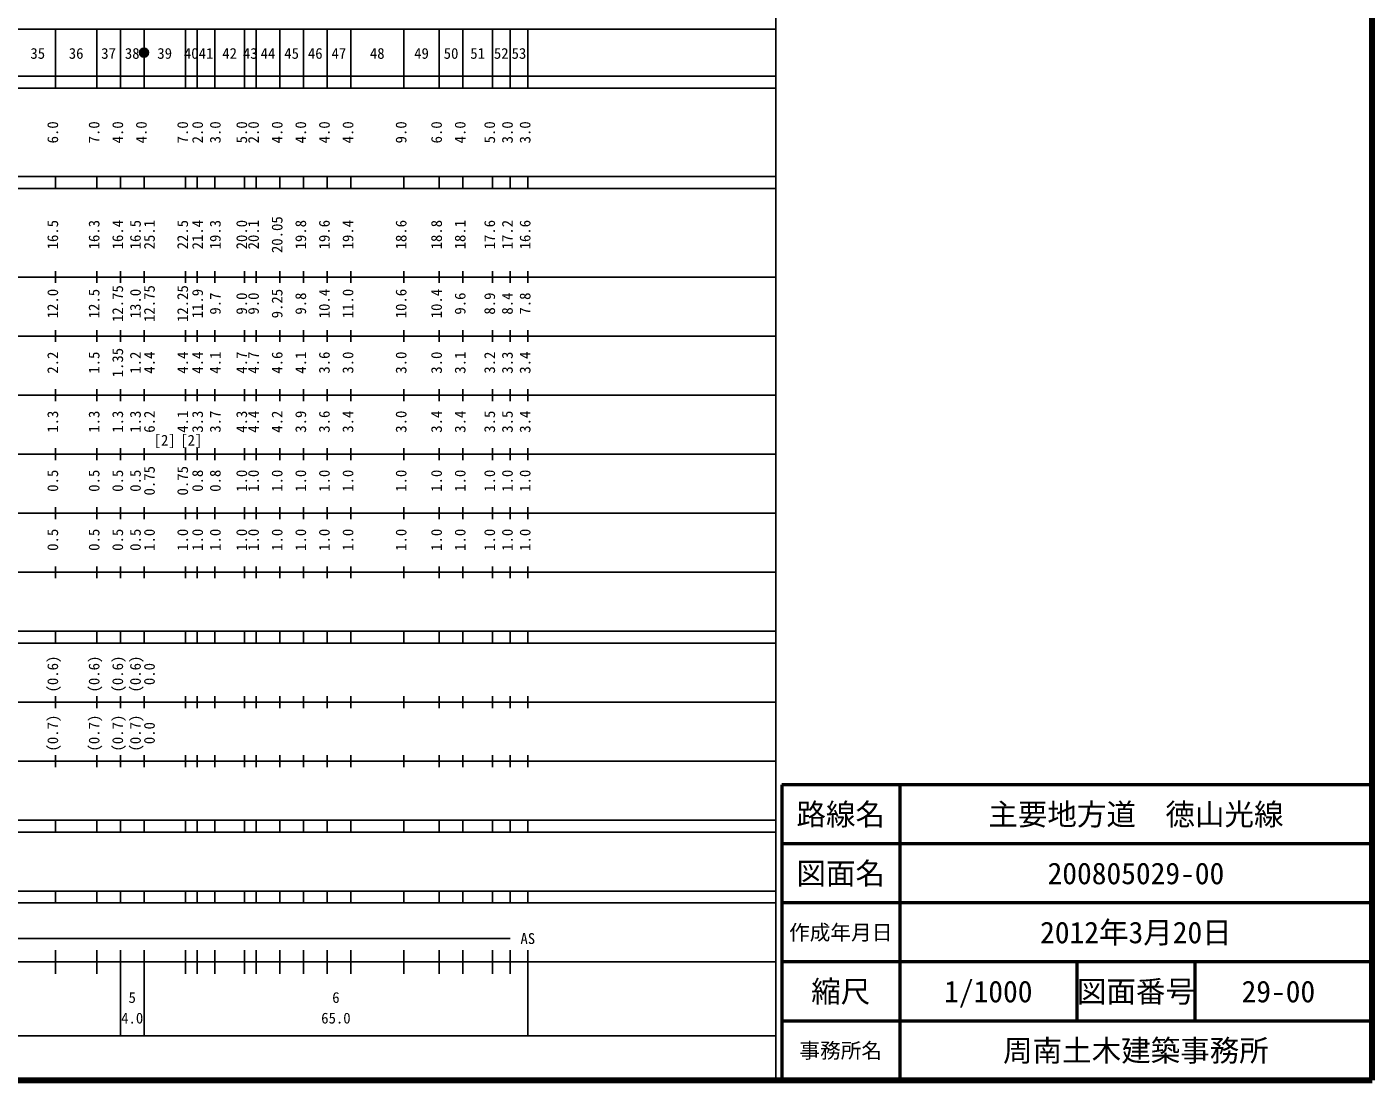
# Model space of a CAD drawing. Units: millimetres on the paper, enlarged 1000 times. Extents: x 40000 to 680000, y 20000 to 380000.
# Drawn here: x 452162 to 680000, y 20000 to 198357 of the extents above; entities that cross this region are included whole.
import ezdxf
from ezdxf.enums import TextEntityAlignment as Align

# ---------------------------------------------------------------- set-up
doc = ezdxf.new("R2010")
doc.units = ezdxf.units.MM
doc.header["$LTSCALE"] = 1000
for name, color, linetype, lineweight in [('M-TTL', 2, 'Continuous', 140), ('M-TTL-BAND', 7, 'Continuous', 25), ('M-TTL-FRAM', 2, 'Continuous', 50), ('M-TTL-LINE', 7, 'Continuous', 50)]:
    doc.layers.add(name, color=color, linetype=linetype, lineweight=lineweight)
doc.layers.add('M-TTL-TXT', color=7, linetype='Continuous')
doc.styles.add('ＭＳ ゴシック', font='')
doc.styles.get('ＭＳ ゴシック').set_extended_font_data('MS Gothic')

msp = doc.modelspace()

# ---------------------------------------------------------------- hatches: boundary and pattern name
at = {"layer": 'M-TTL-BAND'}
msp.add_hatch(color=256, dxfattribs=at).paths.add_polyline_path([(472750, 194000, 1), (471250, 194000, 1)])

# ---------------------------------------------------------------- linework, layer by layer
at = {"layer": 'M-TTL'}
for p, q in [((680000, 20000), (680000, 380000)), ((680000, 20000), (680000, 380000)), ((40000, 20000), (680000, 20000)), ((40000, 20000), (680000, 20000))]:
    msp.add_line(p, q, dxfattribs=at)
at = {"layer": 'M-TTL-BAND'}
for p, q in [((579000, 20000), (579000, 370000)), ((579000, 20000), (579000, 370000)), ((68000, 198000), (579000, 198000)), ((457000, 188000), (457000, 198000)), ((464000, 188000), (464000, 198000)), ((468000, 188000), (468000, 198000)), ((472000, 188000), (472000, 198000)), ((479000, 188000), (479000, 198000)), ((481000, 188000), (481000, 198000)), ((484000, 188000), (484000, 198000)), ((489000, 188000), (489000, 198000)), ((491000, 188000), (491000, 198000)), ((495000, 188000), (495000, 198000)), ((499000, 188000), (499000, 198000)), ((503000, 188000), (503000, 198000)), ((507000, 188000), (507000, 198000)), ((516000, 188000), (516000, 198000)), ((522000, 188000), (522000, 198000)), ((526000, 188000), (526000, 198000)), ((531000, 188000), (531000, 198000)), ((534000, 188000), (534000, 198000)), ((537000, 188000), (537000, 198000)), ((40000, 190000), (579000, 190000)), ((40000, 190000), (579000, 190000)), ((40000, 188000), (579000, 188000)), ((40000, 188000), (579000, 188000)), ((40000, 173000), (579000, 173000)), ((40000, 173000), (579000, 173000)), ((40000, 171000), (579000, 171000)), ((40000, 171000), (579000, 171000)), ((457000, 171000), (457000, 173000)), ((464000, 171000), (464000, 173000)), ((468000, 171000), (468000, 173000)), ((472000, 171000), (472000, 173000)), ((479000, 171000), (479000, 173000)), ((481000, 171000), (481000, 173000)), ((484000, 171000), (484000, 173000)), ((489000, 171000), (489000, 173000)), ((491000, 171000), (491000, 173000)), ((495000, 171000), (495000, 173000)), ((499000, 171000), (499000, 173000)), ((503000, 171000), (503000, 173000)), ((507000, 171000), (507000, 173000)), ((516000, 171000), (516000, 173000)), ((522000, 171000), (522000, 173000)), ((526000, 171000), (526000, 173000)), ((531000, 171000), (531000, 173000)), ((534000, 171000), (534000, 173000)), ((537000, 171000), (537000, 173000)), ((40000, 156000), (579000, 156000)), ((40000, 156000), (579000, 156000)), ((457000, 155000), (457000, 157000)), ((464000, 155000), (464000, 157000)), ((468000, 155000), (468000, 157000)), ((472000, 155000), (472000, 157000)), ((479000, 155000), (479000, 157000)), ((481000, 155000), (481000, 157000)), ((484000, 155000), (484000, 157000)), ((489000, 155000), (489000, 157000)), ((491000, 155000), (491000, 157000)), ((495000, 155000), (495000, 157000)), ((499000, 155000), (499000, 157000)), ((503000, 155000), (503000, 157000)), ((507000, 155000), (507000, 157000)), ((516000, 155000), (516000, 157000)), ((522000, 155000), (522000, 157000)), ((526000, 155000), (526000, 157000)), ((531000, 155000), (531000, 157000)), ((534000, 155000), (534000, 157000)), ((537000, 155000), (537000, 157000)), ((46000, 146000), (579000, 146000)), ((46000, 146000), (579000, 146000)), ((457000, 145000), (457000, 147000)), ((464000, 145000), (464000, 147000)), ((468000, 145000), (468000, 147000)), ((472000, 145000), (472000, 147000)), ((479000, 145000), (479000, 147000)), ((481000, 145000), (481000, 147000)), ((484000, 145000), (484000, 147000)), ((489000, 145000), (489000, 147000)), ((491000, 145000), (491000, 147000)), ((495000, 145000), (495000, 147000)), ((499000, 145000), (499000, 147000)), ((503000, 145000), (503000, 147000)), ((507000, 145000), (507000, 147000)), ((516000, 145000), (516000, 147000)), ((522000, 145000), (522000, 147000)), ((526000, 145000), (526000, 147000)), ((531000, 145000), (531000, 147000)), ((534000, 145000), (534000, 147000)), ((537000, 145000), (537000, 147000)), ((457000, 135000), (457000, 137000)), ((464000, 135000), (464000, 137000)), ((468000, 135000), (468000, 137000)), ((472000, 135000), (472000, 137000)), ((479000, 135000), (479000, 137000)), ((481000, 135000), (481000, 137000)), ((484000, 135000), (484000, 137000)), ((489000, 135000), (489000, 137000)), ((491000, 135000), (491000, 137000)), ((495000, 135000), (495000, 137000)), ((499000, 135000), (499000, 137000)), ((503000, 135000), (503000, 137000)), ((507000, 135000), (507000, 137000)), ((516000, 135000), (516000, 137000)), ((522000, 135000), (522000, 137000)), ((526000, 135000), (526000, 137000)), ((531000, 135000), (531000, 137000)), ((534000, 135000), (534000, 137000)), ((537000, 135000), (537000, 137000)), ((52000, 136000), (579000, 136000)), ((52000, 136000), (579000, 136000)), ((46000, 126000), (579000, 126000)), ((46000, 126000), (579000, 126000)), ((457000, 125000), (457000, 127000)), ((464000, 125000), (464000, 127000)), ((468000, 125000), (468000, 127000)), ((472000, 125000), (472000, 127000)), ((479000, 125000), (479000, 127000)), ((481000, 125000), (481000, 127000)), ((484000, 125000), (484000, 127000)), ((489000, 125000), (489000, 127000)), ((491000, 125000), (491000, 127000)), ((495000, 125000), (495000, 127000)), ((499000, 125000), (499000, 127000)), ((503000, 125000), (503000, 127000)), ((507000, 125000), (507000, 127000)), ((516000, 125000), (516000, 127000)), ((522000, 125000), (522000, 127000)), ((526000, 125000), (526000, 127000)), ((531000, 125000), (531000, 127000)), ((534000, 125000), (534000, 127000)), ((537000, 125000), (537000, 127000)), ((457000, 115000), (457000, 117000)), ((464000, 115000), (464000, 117000)), ((468000, 115000), (468000, 117000)), ((472000, 115000), (472000, 117000)), ((479000, 115000), (479000, 117000)), ((481000, 115000), (481000, 117000)), ((484000, 115000), (484000, 117000)), ((489000, 115000), (489000, 117000)), ((491000, 115000), (491000, 117000)), ((495000, 115000), (495000, 117000)), ((499000, 115000), (499000, 117000)), ((503000, 115000), (503000, 117000)), ((507000, 115000), (507000, 117000)), ((516000, 115000), (516000, 117000)), ((522000, 115000), (522000, 117000)), ((526000, 115000), (526000, 117000)), ((531000, 115000), (531000, 117000)), ((534000, 115000), (534000, 117000)), ((537000, 115000), (537000, 117000)), ((52000, 116000), (579000, 116000)), ((52000, 116000), (579000, 116000)), ((46000, 106000), (579000, 106000)), ((46000, 106000), (579000, 106000)), ((457000, 105000), (457000, 107000)), ((464000, 105000), (464000, 107000)), ((468000, 105000), (468000, 107000)), ((472000, 105000), (472000, 107000)), ((479000, 105000), (479000, 107000)), ((481000, 105000), (481000, 107000)), ((484000, 105000), (484000, 107000)), ((489000, 105000), (489000, 107000)), ((491000, 105000), (491000, 107000)), ((495000, 105000), (495000, 107000)), ((499000, 105000), (499000, 107000)), ((503000, 105000), (503000, 107000)), ((507000, 105000), (507000, 107000)), ((516000, 105000), (516000, 107000)), ((522000, 105000), (522000, 107000)), ((526000, 105000), (526000, 107000)), ((531000, 105000), (531000, 107000)), ((534000, 105000), (534000, 107000)), ((537000, 105000), (537000, 107000)), ((40000, 96000), (579000, 96000)), ((40000, 96000), (579000, 96000)), ((457000, 94000), (457000, 96000)), ((464000, 94000), (464000, 96000)), ((468000, 94000), (468000, 96000)), ((472000, 94000), (472000, 96000)), ((479000, 94000), (479000, 96000)), ((481000, 94000), (481000, 96000)), ((484000, 94000), (484000, 96000)), ((489000, 94000), (489000, 96000)), ((491000, 94000), (491000, 96000)), ((495000, 94000), (495000, 96000)), ((499000, 94000), (499000, 96000)), ((503000, 94000), (503000, 96000)), ((507000, 94000), (507000, 96000)), ((516000, 94000), (516000, 96000)), ((522000, 94000), (522000, 96000)), ((526000, 94000), (526000, 96000)), ((531000, 94000), (531000, 96000)), ((534000, 94000), (534000, 96000)), ((537000, 94000), (537000, 96000)), ((40000, 94000), (579000, 94000)), ((40000, 94000), (579000, 94000)), ((457000, 83000), (457000, 85000)), ((464000, 83000), (464000, 85000)), ((468000, 83000), (468000, 85000)), ((472000, 83000), (472000, 85000)), ((479000, 83000), (479000, 85000)), ((481000, 83000), (481000, 85000)), ((484000, 83000), (484000, 85000)), ((489000, 83000), (489000, 85000)), ((491000, 83000), (491000, 85000)), ((495000, 83000), (495000, 85000)), ((499000, 83000), (499000, 85000)), ((503000, 83000), (503000, 85000)), ((507000, 83000), (507000, 85000)), ((516000, 83000), (516000, 85000)), ((522000, 83000), (522000, 85000)), ((526000, 83000), (526000, 85000)), ((531000, 83000), (531000, 85000)), ((534000, 83000), (534000, 85000)), ((537000, 83000), (537000, 85000)), ((49000, 84000), (579000, 84000)), ((49000, 84000), (579000, 84000)), ((40000, 74000), (579000, 74000)), ((40000, 74000), (579000, 74000)), ((457000, 73000), (457000, 75000)), ((464000, 73000), (464000, 75000)), ((468000, 73000), (468000, 75000)), ((472000, 73000), (472000, 75000)), ((479000, 73000), (479000, 75000)), ((481000, 73000), (481000, 75000)), ((484000, 73000), (484000, 75000)), ((489000, 73000), (489000, 75000)), ((491000, 73000), (491000, 75000)), ((495000, 73000), (495000, 75000)), ((499000, 73000), (499000, 75000)), ((503000, 73000), (503000, 75000)), ((507000, 73000), (507000, 75000)), ((516000, 73000), (516000, 75000)), ((522000, 73000), (522000, 75000)), ((526000, 73000), (526000, 75000)), ((531000, 73000), (531000, 75000)), ((534000, 73000), (534000, 75000)), ((537000, 73000), (537000, 75000)), ((40000, 64000), (579000, 64000)), ((40000, 64000), (579000, 64000)), ((457000, 62000), (457000, 64000)), ((464000, 62000), (464000, 64000)), ((468000, 62000), (468000, 64000)), ((472000, 62000), (472000, 64000)), ((479000, 62000), (479000, 64000)), ((481000, 62000), (481000, 64000)), ((484000, 62000), (484000, 64000)), ((489000, 62000), (489000, 64000)), ((491000, 62000), (491000, 64000)), ((495000, 62000), (495000, 64000)), ((499000, 62000), (499000, 64000)), ((503000, 62000), (503000, 64000)), ((507000, 62000), (507000, 64000)), ((516000, 62000), (516000, 64000)), ((522000, 62000), (522000, 64000)), ((526000, 62000), (526000, 64000)), ((531000, 62000), (531000, 64000)), ((534000, 62000), (534000, 64000)), ((537000, 62000), (537000, 64000)), ((40000, 62000), (579000, 62000)), ((40000, 62000), (579000, 62000)), ((40000, 52000), (579000, 52000)), ((40000, 52000), (579000, 52000)), ((457000, 50000), (457000, 52000)), ((464000, 50000), (464000, 52000)), ((468000, 50000), (468000, 52000)), ((472000, 50000), (472000, 52000)), ((479000, 50000), (479000, 52000)), ((481000, 50000), (481000, 52000)), ((484000, 50000), (484000, 52000)), ((489000, 50000), (489000, 52000)), ((491000, 50000), (491000, 52000)), ((495000, 50000), (495000, 52000)), ((499000, 50000), (499000, 52000)), ((503000, 50000), (503000, 52000)), ((507000, 50000), (507000, 52000)), ((516000, 50000), (516000, 52000)), ((522000, 50000), (522000, 52000)), ((526000, 50000), (526000, 52000)), ((531000, 50000), (531000, 52000)), ((534000, 50000), (534000, 52000)), ((537000, 50000), (537000, 52000)), ((40000, 50000), (579000, 50000)), ((40000, 50000), (579000, 50000)), ((71000, 44000), (534000, 44000)), ((457000, 38000), (457000, 42000)), ((464000, 38000), (464000, 42000)), ((468000, 27500), (468000, 42000)), ((472000, 27500), (472000, 42000)), ((479000, 38000), (479000, 42000)), ((481000, 38000), (481000, 42000)), ((484000, 38000), (484000, 42000)), ((489000, 38000), (489000, 42000)), ((491000, 38000), (491000, 42000)), ((495000, 38000), (495000, 42000)), ((499000, 38000), (499000, 42000)), ((503000, 38000), (503000, 42000)), ((507000, 38000), (507000, 42000)), ((516000, 38000), (516000, 42000)), ((522000, 38000), (522000, 42000)), ((526000, 38000), (526000, 42000)), ((531000, 38000), (531000, 42000)), ((534000, 38000), (534000, 42000)), ((537000, 27500), (537000, 42000)), ((40000, 40000), (579000, 40000)), ((40000, 40000), (579000, 40000)), ((68000, 27500), (579000, 27500))]:
    msp.add_line(p, q, dxfattribs=at)
msp.add_lwpolyline([(472750, 194000, 1), (471250, 194000, 1)], format="xyb", close=True, dxfattribs=at)
at = {"layer": 'M-TTL-FRAM'}
for p, q in [((680000, 70000), (580000, 70000)), ((580000, 70000), (580000, 20000)), ((680000, 70000), (580000, 70000)), ((580000, 70000), (580000, 20000))]:
    msp.add_line(p, q, dxfattribs=at)
at = {"layer": 'M-TTL-LINE'}
for p, q in [((600000, 70000), (600000, 20000)), ((600000, 70000), (600000, 20000)), ((680000, 60000), (580000, 60000)), ((680000, 60000), (580000, 60000)), ((680000, 50000), (580000, 50000)), ((680000, 50000), (580000, 50000)), ((680000, 40000), (580000, 40000)), ((680000, 40000), (580000, 40000)), ((630000, 40000), (630000, 30000)), ((630000, 40000), (630000, 30000)), ((650000, 40000), (650000, 30000)), ((650000, 40000), (650000, 30000)), ((680000, 30000), (580000, 30000)), ((680000, 30000), (580000, 30000))]:
    msp.add_line(p, q, dxfattribs=at)

# ---------------------------------------------------------------- texts
at = {"layer": 'M-TTL-BAND', "style": 'ＭＳ ゴシック'}
for s, p in [('35', (454000, 192405)), ('36', (460500, 192405)), ('37', (466000, 192405)), ('38', (470000, 192405)), ('39', (475500, 192405)), ('40', (480000, 192405)), ('41', (482500, 192405)), ('42', (486500, 192405)), ('43', (490000, 192405)), ('44', (493000, 192405)), ('45', (497000, 192405)), ('46', (501000, 192405)), ('47', (505000, 192405)), ('48', (511500, 192405)), ('49', (519000, 192405)), ('50', (524000, 192405)), ('51', (528500, 192405)), ('52', (532500, 192405)), ('53', (535500, 192405)), ('[2]', (475500, 126897)), ('[2]', (480000, 126897)), ('AS', (537000, 42500)), ('5', (470000, 32523)), ('6', (504500, 32523)), ('4.0', (470000, 29033)), ('65.0', (504500, 29033))]:
    msp.add_text(s, height=1833, dxfattribs=at).set_placement(p, align=Align.BOTTOM_CENTER)
for s, p in [('6.0', (458000, 180500)), ('7.0', (465000, 180500)), ('4.0', (469000, 180500)), ('4.0', (473000, 180500)), ('7.0', (480000, 180500)), ('2.0', (482528, 180500)), ('3.0', (485528, 180500)), ('5.0', (490000, 180500)), ('2.0', (492000, 180500)), ('4.0', (496000, 180500)), ('4.0', (500000, 180500)), ('4.0', (504000, 180500)), ('4.0', (508000, 180500)), ('9.0', (517000, 180500)), ('6.0', (523000, 180500)), ('4.0', (527000, 180500)), ('5.0', (532000, 180500)), ('3.0', (535000, 180500)), ('3.0', (538000, 180500)), ('16.5', (458000, 163174)), ('16.3', (465000, 163174)), ('16.4', (469000, 163174)), ('16.5', (472000, 163174)), ('25.1', (474370, 163174)), ('22.5', (480000, 163174)), ('21.4', (482528, 163174)), ('19.3', (485528, 163174)), ('20.0', (490000, 163174)), ('20.1', (492000, 163174)), ('20.05', (496000, 163174)), ('19.8', (500000, 163174)), ('19.6', (504000, 163174)), ('19.4', (508000, 163174)), ('18.6', (517000, 163174)), ('18.8', (523000, 163174)), ('18.1', (527000, 163174)), ('17.6', (532000, 163174)), ('17.2', (535000, 163174)), ('16.6', (538000, 163174)), ('12.0', (458000, 151500)), ('12.5', (465000, 151500)), ('12.75', (469000, 151500)), ('13.0', (472000, 151500)), ('12.75', (474370, 151500)), ('12.25', (480000, 151500)), ('11.9', (482528, 151500)), ('9.7', (485528, 151500)), ('9.0', (490000, 151500)), ('9.0', (492000, 151500)), ('9.25', (496000, 151500)), ('9.8', (500000, 151500)), ('10.4', (504000, 151500)), ('11.0', (508000, 151500)), ('10.6', (517000, 151500)), ('10.4', (523000, 151500)), ('9.6', (527000, 151500)), ('8.9', (532000, 151500)), ('8.4', (535000, 151500)), ('7.8', (538000, 151500)), ('1.35', (469000, 141500)), ('2.2', (458000, 141500)), ('1.5', (465000, 141500)), ('1.2', (472000, 141500)), ('4.4', (474370, 141500)), ('4.4', (480000, 141500)), ('4.4', (482528, 141500)), ('4.1', (485528, 141500)), ('4.7', (490000, 141500)), ('4.7', (492000, 141500)), ('4.6', (496000, 141500)), ('4.1', (500000, 141500)), ('3.6', (504000, 141500)), ('3.0', (508000, 141500)), ('3.0', (517000, 141500)), ('3.0', (523000, 141500)), ('3.1', (527000, 141500)), ('3.2', (532000, 141500)), ('3.3', (535000, 141500)), ('3.4', (538000, 141500)), ('1.3', (458000, 131500)), ('1.3', (465000, 131500)), ('1.3', (469000, 131500)), ('1.3', (472000, 131500)), ('6.2', (474370, 131500)), ('4.1', (480000, 131500)), ('3.3', (482528, 131500)), ('3.7', (485528, 131500)), ('4.3', (490000, 131500)), ('4.4', (492000, 131500)), ('4.2', (496000, 131500)), ('3.9', (500000, 131500)), ('3.6', (504000, 131500)), ('3.4', (508000, 131500)), ('3.0', (517000, 131500)), ('3.4', (523000, 131500)), ('3.4', (527000, 131500)), ('3.5', (532000, 131500)), ('3.5', (535000, 131500)), ('3.4', (538000, 131500)), ('0.5', (458000, 121500)), ('0.5', (465000, 121500)), ('0.5', (469000, 121500)), ('0.5', (472000, 121500)), ('0.75', (474370, 121500)), ('0.75', (480000, 121500)), ('0.8', (482528, 121500)), ('0.8', (485528, 121500)), ('1.0', (490000, 121500)), ('1.0', (492000, 121500)), ('1.0', (496000, 121500)), ('1.0', (500000, 121500)), ('1.0', (504000, 121500)), ('1.0', (508000, 121500)), ('1.0', (517000, 121500)), ('1.0', (523000, 121500)), ('1.0', (527000, 121500)), ('1.0', (532000, 121500)), ('1.0', (535000, 121500)), ('1.0', (538000, 121500)), ('0.5', (458000, 111500)), ('0.5', (465000, 111500)), ('0.5', (469000, 111500)), ('0.5', (472000, 111500)), ('1.0', (474370, 111500)), ('1.0', (480000, 111500)), ('1.0', (482528, 111500)), ('1.0', (485528, 111500)), ('1.0', (490000, 111500)), ('1.0', (492000, 111500)), ('1.0', (496000, 111500)), ('1.0', (500000, 111500)), ('1.0', (504000, 111500)), ('1.0', (508000, 111500)), ('1.0', (517000, 111500)), ('1.0', (523000, 111500)), ('1.0', (527000, 111500)), ('1.0', (532000, 111500)), ('1.0', (535000, 111500)), ('1.0', (538000, 111500)), ('(0.6)', (458000, 88764)), ('(0.6)', (465000, 88764)), ('(0.6)', (469000, 88764)), ('(0.6)', (472000, 88764)), ('0.0', (474370, 88764)), ('(0.7)', (458000, 78764)), ('(0.7)', (465000, 78764)), ('(0.7)', (469000, 78764)), ('(0.7)', (472000, 78764)), ('0.0', (474370, 78764))]:
    msp.add_text(s, height=1833, rotation=90, dxfattribs=at).set_placement(p, align=Align.BOTTOM_CENTER)
at = {"layer": 'M-TTL-TXT', "style": 'ＭＳ ゴシック'}
for s, height, p in [('路線名', 3666, (590000, 65000)), ('路線名', 3666, (590000, 65000)), ('路線名', 3666, (590000, 65000)), ('路線名', 3666, (590000, 65000)), ('主要地方道\u3000徳山光線', 3666, (640000, 65000)), ('図面名', 3666, (590000, 55000)), ('図面名', 3666, (590000, 55000)), ('図面名', 3666, (590000, 55000)), ('図面名', 3666, (590000, 55000)), ('200805029-00', 3666, (640000, 55000)), ('作成年月日', 2566, (590000, 45000)), ('作成年月日', 2566, (590000, 45000)), ('作成年月日', 2566, (590000, 45000)), ('作成年月日', 2566, (590000, 45000)), ('2012年3月20日', 3666, (640000, 45000)), ('縮尺', 3666, (590000, 35000)), ('縮尺', 3666, (590000, 35000)), ('縮尺', 3666, (590000, 35000)), ('縮尺', 3666, (590000, 35000)), ('1/1000', 3666, (615000, 35000)), ('図面番号', 3666, (640000, 35000)), ('図面番号', 3666, (640000, 35000)), ('図面番号', 3666, (640000, 35000)), ('図面番号', 3666, (640000, 35000)), ('29-00', 3666, (664125, 35000)), ('29-00', 3666, (664125, 35000)), ('周南土木建築事務所', 3666, (640000, 25000)), ('事務所名', 2566, (590000, 25000)), ('事務所名', 2566, (590000, 25000)), ('事務所名', 2566, (590000, 25000)), ('事務所名', 2566, (590000, 25000))]:
    msp.add_text(s, height=height, dxfattribs=at).set_placement(p, align=Align.MIDDLE_CENTER)

doc.saveas('drawing.dxf')
